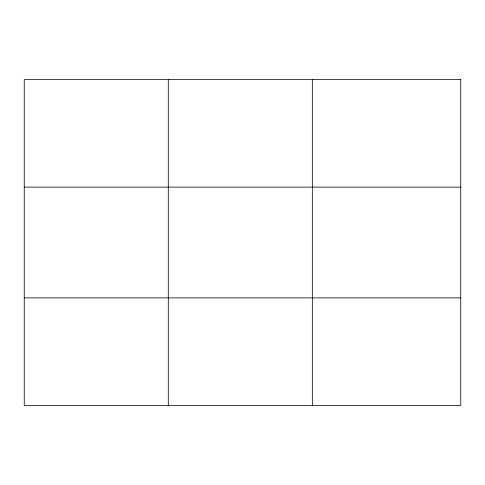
<?xml version="1.0" encoding="UTF-8"?>
<svg xmlns="http://www.w3.org/2000/svg" width="485" height="485" viewBox="0 0 485 485"><rect width="100%" height="100%" fill="white"/><g stroke="black" fill="none" stroke-linecap="round" stroke-linejoin="round"><path stroke-width="0.73" d="M168.295 405.381L168.295 79.619M312.34 405.381L312.34 79.619M24.25 187.119L460.75 187.119M24.25 297.881L460.75 297.881M460.75 79.619L460.75 405.381L24.25 405.381L24.25 79.619L460.75 79.619"/></g></svg>
